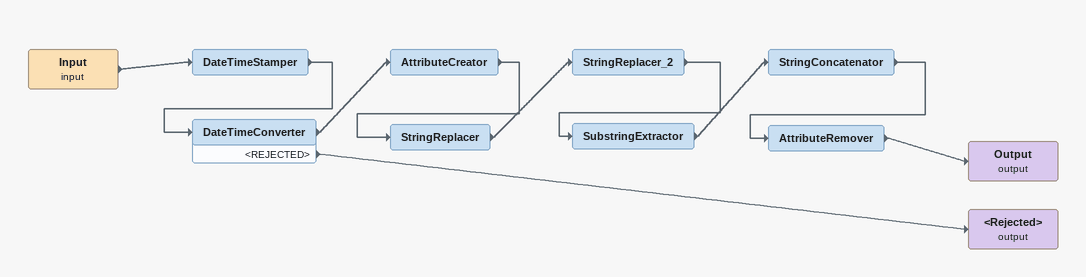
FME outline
Input (input)
    -> DateTimeStamper
DateTimeStamper
    -> DateTimeConverter
DateTimeConverter
    -> AttributeCreator
    <REJECTED> -> <Rejected> (output)
AttributeCreator
    -> StringReplacer
StringReplacer
    -> StringReplacer_2
StringReplacer_2
    -> SubstringExtractor
SubstringExtractor
    -> StringConcatenator
StringConcatenator
    -> AttributeRemover
AttributeRemover
    -> Output (output)
Output (output)
<Rejected> (output)
